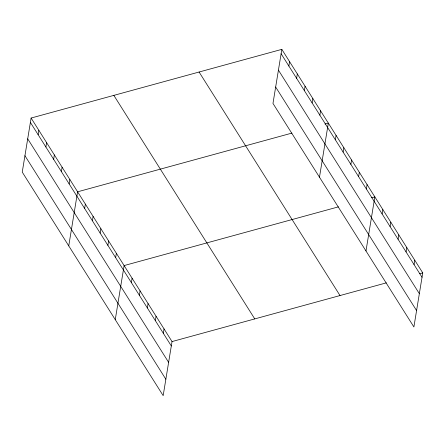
<?xml version="1.0" encoding="UTF-8"?>
<svg xmlns="http://www.w3.org/2000/svg" width="445" height="445" viewBox="0 0 445 445"><rect width="100%" height="100%" fill="white"/><g stroke="black" fill="none" stroke-linecap="round" stroke-linejoin="round"><path stroke-width="0.67" d="M31.106 118.042L22.25 172.115L163.17 395.644L172.026 341.571L31.106 118.042L281.83 49.356L422.75 272.885L413.895 326.958L272.974 103.429L281.83 49.356M38.137 134.718L38.854 130.335M45.891 147.011L46.608 142.634M53.639 159.304L54.357 154.927M61.388 171.598L62.105 167.22M69.142 183.896L69.859 179.513M68.752 245.879L77.608 191.806L291.926 133.094M84.645 208.483L85.362 204.105M92.393 220.776L93.111 216.398M100.142 233.069L100.859 228.691M107.896 245.362L108.613 240.984M115.644 257.661L116.362 253.277M115.261 319.644L124.116 265.57L338.434 206.858M131.381 282.62L132.098 278.242M139.368 295.285L140.086 290.908M147.351 307.951L148.068 303.573M155.338 320.617L156.056 316.239M163.326 333.288L164.044 328.905M288.861 66.032L289.578 61.649M296.609 78.326L297.327 73.948M304.363 90.619L305.081 86.241M312.112 102.912L312.829 98.534M319.866 115.205L320.584 110.827M319.477 177.193L328.332 123.12L325.022 124.027M335.363 139.797L336.081 135.413M343.117 152.09L343.835 147.712M350.866 164.383L351.583 160.005M358.62 176.676L359.332 172.298M366.368 188.969L367.086 184.592M365.985 250.958L374.835 196.885L371.525 197.791M382.105 213.934L382.822 209.551M390.093 226.6L390.81 222.222M398.075 239.265L398.792 234.888M406.062 251.931L406.78 247.554M414.045 264.597L414.762 260.219M172.026 341.571L386.343 282.859M419.44 273.792L422.75 272.885M281.112 53.734L422.032 277.268M278.425 70.132L419.346 293.667M275.661 87.031L416.581 310.56M199.087 72.023L340.013 295.552M113.842 95.375L254.768 318.909M30.388 122.425L171.308 345.954M27.701 138.823L168.627 362.352M24.937 155.717L165.857 379.246"/></g></svg>
